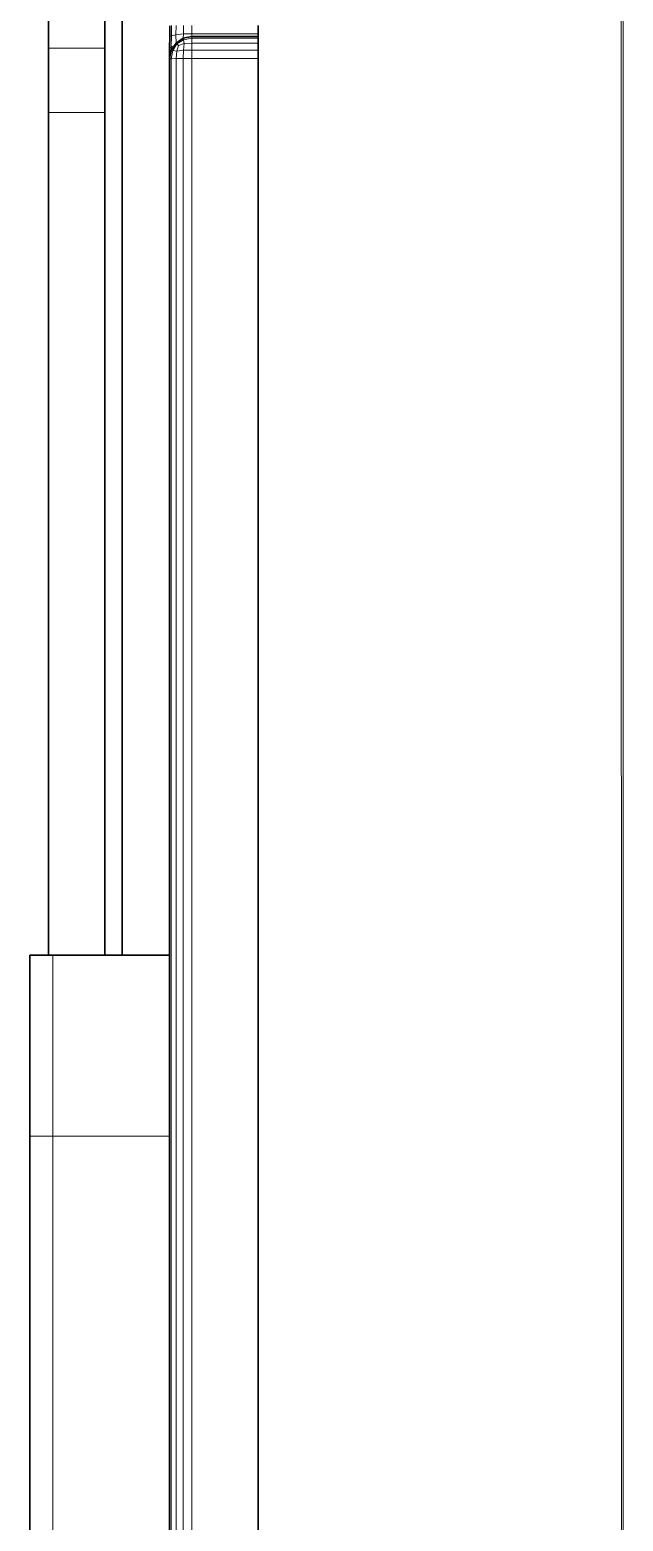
# Model space of a CAD drawing. Header units: inches. Extents: x 1 to 101, y 1 to 36.
# Drawn here: x 26.431 to 27.77, y 26.877 to 30.243 of the extents above; entities that cross this region are included whole.
import ezdxf

# ---------------------------------------------------------------- set-up
doc = ezdxf.new("R2010")
doc.units = ezdxf.units.IN
doc.header["$MEASUREMENT"] = 0
doc.layers.add('Default', color=7, linetype='Continuous')

msp = doc.modelspace()

# ---------------------------------------------------------------- linework, layer by layer
at = {"layer": 'Default', "color": 9, "lineweight": 0, "true_color": 0xcbcbcb, "transparency": 33554687}
for p, q in [((27.7645, 33.4012), (27.7698, 8.4782)), ((27.7698, 8.4782), (27.7694, 33.4054)), ((26.6396, 32.7425), (26.6396, 28.1544)), ((26.6005, 30.202), (26.6005, 31.6478)), ((26.9461, 30.2338), (26.9461, 30.2529)), ((26.9461, 30.2277), (26.9461, 30.2338)), ((26.6005, 30.0562), (26.6005, 30.202)), ((26.9461, 30.224), (26.9461, 30.2277)), ((26.9461, 30.2132), (26.9461, 30.224)), ((26.9461, 30.1971), (26.9461, 30.2132)), ((26.9461, 30.178), (26.9461, 30.1971)), ((26.9461, 17.231), (26.9461, 30.178)), ((26.6005, 28.1544), (26.6005, 30.0562)), ((26.6396, 28.1544), (26.6005, 28.1544))]:
    msp.add_line(p, q, dxfattribs=at).dxf.unprotected_set("ltscale", 0)
at = {"layer": 'Default', "color": 7, "lineweight": 15, "ltscale": 5.332711, "transparency": 33554687}
for p, q in [((27.7698, 8.4782), (27.7694, 33.4054)), ((26.7467, 30.2282), (26.7505, 30.2293)), ((26.75, 30.2043), (26.7505, 30.2293)), ((26.7505, 30.2293), (26.7506, 30.2528)), ((26.7505, 30.2293), (26.7609, 30.2317)), ((26.7614, 30.2529), (26.7609, 30.2317)), ((26.7609, 30.2317), (26.7775, 30.2339)), ((26.7609, 30.2317), (26.7612, 30.2131)), ((26.7775, 30.2339), (26.7774, 30.2239)), ((26.7776, 30.253), (26.7775, 30.2339)), ((26.7775, 30.2339), (26.7967, 30.2339)), ((26.7967, 30.2339), (26.7966, 30.2277)), ((26.7967, 30.253), (26.7967, 30.2339)), ((26.7967, 30.2339), (26.9461, 30.2338)), ((26.6005, 30.202), (26.473, 30.202)), ((26.75, 30.2043), (26.7466, 30.2027)), ((26.7575, 30.2075), (26.75, 30.2043)), ((26.7504, 30.1969), (26.75, 30.2043)), ((26.7541, 30.1966), (26.7504, 30.1969)), ((26.7504, 30.1779), (26.7541, 30.1966)), ((26.7541, 30.1966), (26.7626, 30.2118)), ((26.7626, 30.195), (26.7541, 30.1966)), ((26.7626, 30.2118), (26.7612, 30.2131)), ((26.7626, 30.2118), (26.7778, 30.2204)), ((26.7666, 30.2079), (26.7626, 30.2118)), ((26.7626, 30.195), (26.7666, 30.2079)), ((26.7778, 30.1968), (26.7626, 30.195)), ((26.7796, 30.2119), (26.7666, 30.2079)), ((26.7774, 30.2239), (26.7778, 30.2204)), ((26.7778, 30.1968), (26.7774, 30.1781)), ((26.7778, 30.2204), (26.7966, 30.2241)), ((26.7778, 30.2204), (26.7796, 30.2119)), ((26.7796, 30.2119), (26.7778, 30.1968)), ((26.7966, 30.1972), (26.7778, 30.1968)), ((26.7966, 30.2133), (26.7796, 30.2119)), ((26.7966, 30.2277), (26.7966, 30.2241)), ((26.7966, 30.2241), (26.7966, 30.2133)), ((26.7966, 30.2241), (26.9461, 30.224)), ((26.7966, 30.2133), (26.7966, 30.1972)), ((26.7966, 30.2133), (26.9461, 30.2132)), ((26.7966, 30.1781), (26.7966, 30.1972)), ((26.7966, 30.1972), (26.9461, 30.1971)), ((26.7504, 30.1779), (26.7466, 30.1774)), ((26.7612, 30.178), (26.7504, 30.1779)), ((26.7504, 30.1779), (26.7504, 14.1652)), ((26.7612, 30.178), (26.7626, 30.195)), ((26.7774, 30.1781), (26.7612, 30.178)), ((26.7612, 30.178), (26.7612, 14.1652)), ((26.7774, 14.1652), (26.7774, 30.1781)), ((26.7774, 30.1781), (26.7966, 30.1781)), ((26.7966, 30.1781), (26.7966, 14.1652)), ((26.9461, 30.178), (26.7966, 30.1781)), ((26.6005, 30.0562), (26.473, 30.0562)), ((26.4832, 27.7459), (26.4832, 28.1544)), ((26.4832, 27.7459), (26.4312, 27.7461)), ((26.4832, 26.2224), (26.4832, 27.7459)), ((26.4832, 27.7459), (26.7466, 27.7459))]:
    msp.add_line(p, q, dxfattribs=at)
at = {"layer": 'Default', "color": 254, "lineweight": 0, "true_color": 0xcccccc, "transparency": 33554687}
for p, q in [((26.6396, 28.1544), (26.6396, 32.7425)), ((26.6005, 31.6478), (26.6005, 30.202)), ((26.473, 30.202), (26.473, 31.4775)), ((26.7467, 30.2522), (26.7467, 30.2282)), ((26.6005, 30.202), (26.473, 30.202)), ((26.473, 30.202), (26.6005, 30.202)), ((26.473, 30.0562), (26.473, 30.202)), ((26.6005, 30.202), (26.6005, 30.0562)), ((26.7467, 30.2282), (26.7466, 30.2027)), ((26.7466, 30.2027), (26.7466, 30.1774)), ((26.7966, 30.1972), (26.7966, 30.2133)), ((26.7966, 30.2133), (26.9461, 30.2132)), ((26.9461, 30.1971), (26.7966, 30.1972)), ((26.9461, 30.2132), (26.9461, 30.1971)), ((26.7466, 30.1774), (26.7466, 28.1544)), ((26.7966, 14.1652), (26.7966, 30.1781)), ((26.7966, 30.1781), (26.9461, 30.178)), ((26.9461, 30.178), (26.9461, 17.231)), ((26.6005, 30.0562), (26.473, 30.0562)), ((26.473, 30.0562), (26.6005, 30.0562)), ((26.473, 28.1544), (26.473, 30.0562)), ((26.6005, 30.0562), (26.6005, 28.1544)), ((26.4832, 28.1544), (26.473, 28.1544)), ((26.6005, 28.1544), (26.4832, 28.1544)), ((26.7466, 28.1544), (26.6396, 28.1544))]:
    msp.add_line(p, q, dxfattribs=at).dxf.unprotected_set("ltscale", 0)
at = {"layer": 'Default', "color": 7, "lineweight": 35, "ltscale": 5.332711, "transparency": 33554687}
for p, q in [((26.6396, 32.7425), (26.6396, 28.1544)), ((26.6005, 31.6478), (26.6005, 30.202)), ((26.473, 30.202), (26.473, 31.4775)), ((26.7467, 30.2522), (26.7467, 30.2282)), ((26.9461, 30.2529), (26.9461, 30.2338)), ((26.9461, 30.2338), (26.9461, 30.2277)), ((26.473, 30.0562), (26.473, 30.202)), ((26.6005, 30.202), (26.6005, 30.0562)), ((26.7466, 30.2027), (26.7467, 30.2282)), ((26.7466, 30.1774), (26.7466, 30.2027)), ((26.7466, 30.1774), (26.7501, 30.1956)), ((26.7501, 30.1956), (26.7504, 30.1969)), ((26.7504, 30.1969), (26.7575, 30.2075)), ((26.7612, 30.2131), (26.7575, 30.2075)), ((26.7612, 30.2131), (26.7774, 30.2239)), ((26.7966, 30.2277), (26.7774, 30.2239)), ((26.9461, 30.2277), (26.7966, 30.2277)), ((26.9461, 30.2277), (26.9461, 30.224)), ((26.9461, 30.224), (26.9461, 30.2132)), ((26.9461, 30.2132), (26.9461, 30.1971)), ((26.9461, 30.1971), (26.9461, 30.178)), ((26.7466, 28.1544), (26.7466, 30.1774)), ((26.9461, 30.178), (26.9461, 17.231)), ((26.473, 28.1544), (26.473, 30.0562)), ((26.6005, 30.0562), (26.6005, 28.1544)), ((26.4312, 27.7461), (26.4312, 28.1544)), ((26.473, 28.1544), (26.4312, 28.1544)), ((26.4832, 28.1544), (26.473, 28.1544)), ((26.6005, 28.1544), (26.4832, 28.1544)), ((26.6396, 28.1544), (26.6005, 28.1544)), ((26.7466, 28.1544), (26.6396, 28.1544)), ((26.7466, 28.1544), (26.7466, 27.7459)), ((26.4312, 27.7461), (26.4312, 26.2224)), ((26.7466, 27.7459), (26.7466, 26.2224))]:
    msp.add_line(p, q, dxfattribs=at)
at = {"layer": 'Default', "color": 9, "lineweight": 0, "true_color": 0xc9c9c9, "transparency": 33554687}
for p, q in [((26.7966, 30.2277), (26.7967, 30.2339)), ((26.7967, 30.2339), (26.7967, 30.253)), ((26.7967, 30.2339), (26.9461, 30.2338)), ((26.9461, 30.2338), (26.7967, 30.2339)), ((26.9461, 30.2529), (26.9461, 30.2338)), ((26.9461, 30.2338), (26.9461, 30.2277)), ((26.9461, 30.2277), (26.7966, 30.2277)), ((26.7966, 30.2277), (26.9461, 30.2277)), ((26.7966, 30.2241), (26.7966, 30.2277)), ((26.9461, 30.224), (26.7966, 30.2241)), ((26.7966, 30.1781), (26.7966, 30.1972)), ((26.7966, 30.1972), (26.9461, 30.1971)), ((26.9461, 30.2277), (26.9461, 30.224)), ((26.9461, 30.1971), (26.9461, 30.178)), ((26.7774, 14.1652), (26.7774, 30.1781)), ((26.7774, 30.1781), (26.7966, 30.1781)), ((26.7966, 30.1781), (26.7966, 14.1652)), ((26.9461, 30.178), (26.7966, 30.1781))]:
    msp.add_line(p, q, dxfattribs=at).dxf.unprotected_set("ltscale", 0)
at = {"layer": 'Default', "color": 253, "lineweight": 0, "true_color": 0xb4b4b4, "transparency": 33554687}
for p, q in [((26.7966, 30.2133), (26.7966, 30.2241)), ((26.7966, 30.2241), (26.9461, 30.224)), ((26.9461, 30.2132), (26.7966, 30.2133)), ((26.9461, 30.224), (26.9461, 30.2132)), ((26.7466, 30.1774), (26.7504, 30.1779)), ((26.7466, 28.1544), (26.7466, 30.1774)), ((26.7504, 30.1779), (26.7612, 30.178)), ((26.7504, 14.1652), (26.7504, 30.1779)), ((26.7504, 30.1779), (26.7504, 14.1652)), ((26.7612, 30.178), (26.7612, 14.1652)), ((26.7466, 27.7459), (26.7466, 28.1544)), ((26.7466, 26.2224), (26.7466, 27.7459))]:
    msp.add_line(p, q, dxfattribs=at).dxf.unprotected_set("ltscale", 0)
at = {"layer": 'Default', "color": 9, "lineweight": 0, "true_color": 0xc8c8c8, "transparency": 33554687}
for p, q in [((26.7612, 30.178), (26.7774, 30.1781)), ((26.7612, 14.1652), (26.7612, 30.178)), ((26.7774, 30.1781), (26.7774, 14.1652))]:
    msp.add_line(p, q, dxfattribs=at).dxf.unprotected_set("ltscale", 0)
at = {"layer": 'Default', "color": 251, "lineweight": 0, "true_color": 0x5f5f5f, "transparency": 33554687}
for p, q in [((26.4312, 27.7461), (26.4312, 28.1544)), ((26.4312, 28.1544), (26.473, 28.1544)), ((26.473, 28.1544), (26.4832, 28.1544)), ((26.4832, 27.7459), (26.4832, 28.1544)), ((26.4832, 28.1544), (26.6005, 28.1544)), ((26.4832, 28.1544), (26.4832, 27.7459)), ((26.6005, 28.1544), (26.6396, 28.1544)), ((26.6396, 28.1544), (26.7466, 28.1544)), ((26.7466, 28.1544), (26.7466, 27.7459)), ((26.4832, 27.7459), (26.4312, 27.7461)), ((26.7466, 27.7459), (26.4832, 27.7459))]:
    msp.add_line(p, q, dxfattribs=at).dxf.unprotected_set("ltscale", 0)
at = {"layer": 'Default', "color": 252, "lineweight": 0, "true_color": 0x989898, "transparency": 33554687}
for p, q in [((26.4312, 26.2224), (26.4312, 27.7461)), ((26.4312, 27.7461), (26.4832, 27.7459)), ((26.4832, 26.2224), (26.4832, 27.7459)), ((26.4832, 27.7459), (26.7466, 27.7459)), ((26.4832, 27.7459), (26.4832, 26.2224)), ((26.7466, 27.7459), (26.7466, 26.2224))]:
    msp.add_line(p, q, dxfattribs=at).dxf.unprotected_set("ltscale", 0)

doc.saveas('drawing.dxf')
